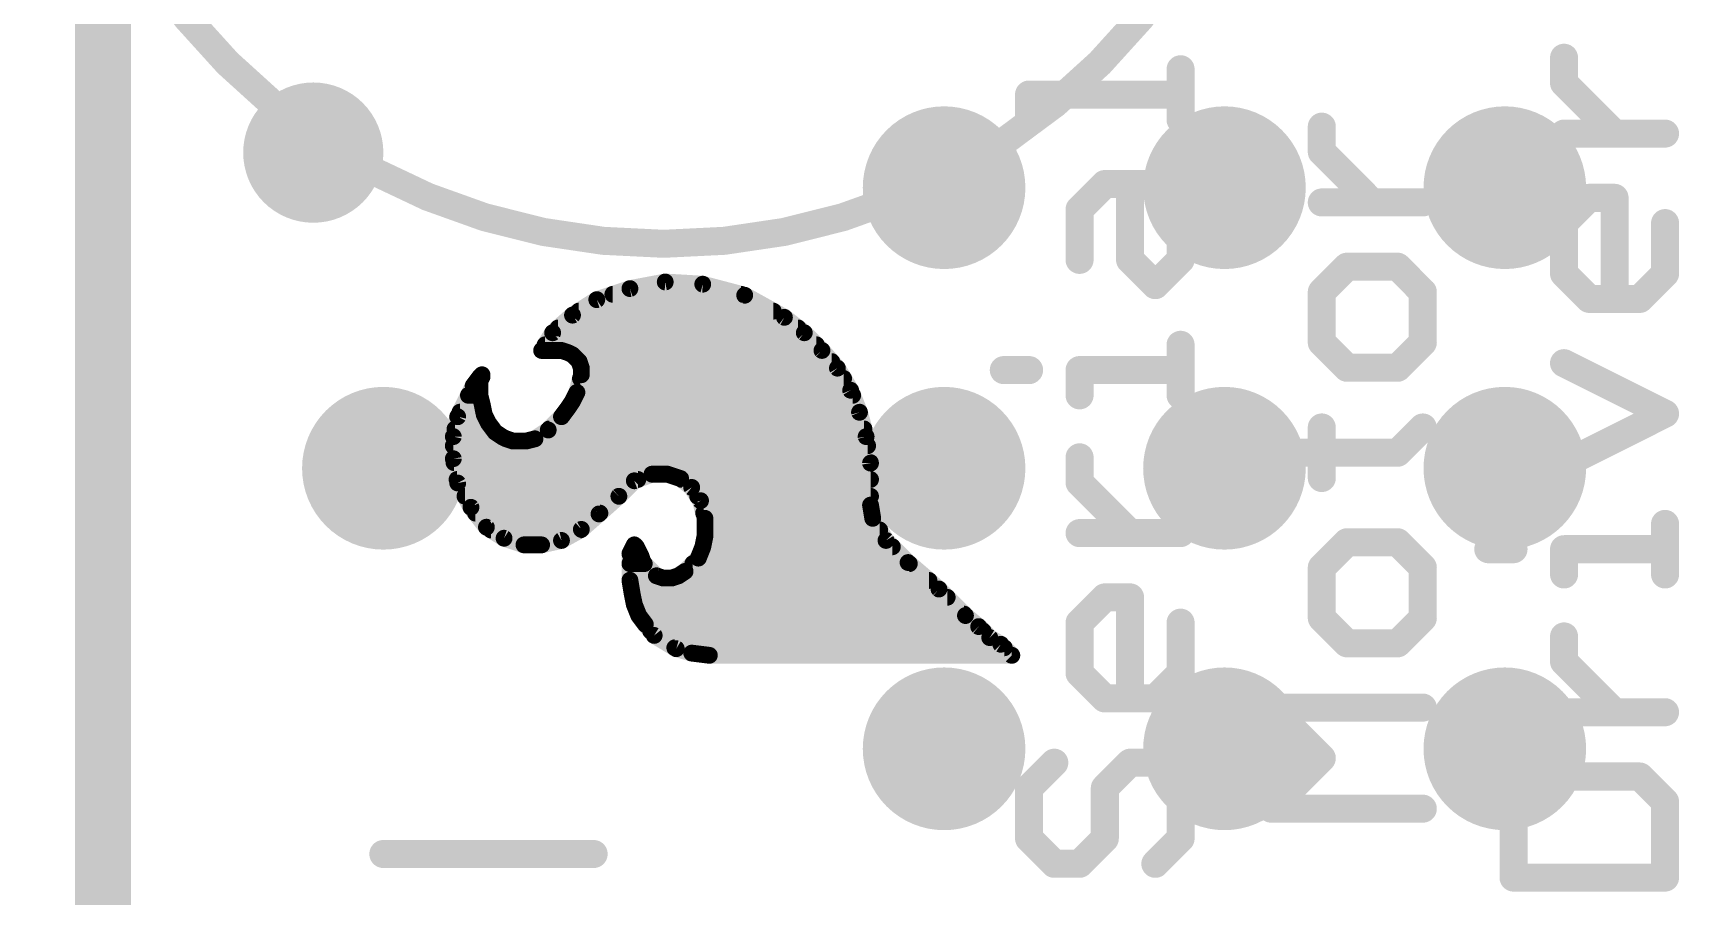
# Model space of a CAD drawing. Extents: x -0.3 to 20.6, y -0.3 to 38.4.
# Drawn here: x -0.32 to 7.14, y 29.81 to 33.72 of the extents above; entities that cross this region are included whole.
import ezdxf

# ---------------------------------------------------------------- set-up
doc = ezdxf.new("R2010")
doc.units = 0
for name, color, linetype in [('1', 12, 'CONTINUOUS'), ('16', 132, 'CONTINUOUS'), ('18', 110, 'CONTINUOUS'), ('20', 53, 'CONTINUOUS'), ('21', 41, 'CONTINUOUS'), ('39', 12, 'CONTINUOUS')]:
    doc.layers.add(name, color=color, linetype=linetype)

# ---------------------------------------------------------------- blocks, each defined once
blk = doc.blocks.new('PIE')
at = {"const_width": 0.5}
blk.add_lwpolyline([(0, -0.25, 1), (0, 0.25, 1), (0, -0.25)], format="xyb", dxfattribs=at)
blk = doc.blocks.new('ROUNDV')
at = {"const_width": 0.5}
blk.add_lwpolyline([(0, -0.25, 1), (0, 0.25, 1), (0, -0.25)], format="xyb", dxfattribs=at)

msp = doc.modelspace()

# ---------------------------------------------------------------- linework, layer by layer
at = {"layer": '1', "const_width": 0.254}
msp.add_lwpolyline([(0, 38.1), (0, 0)], dxfattribs=at)
at = {"layer": '16', "const_width": 0.254}
msp.add_lwpolyline([(0, 38.1), (0, 0)], dxfattribs=at)
at = {"layer": '20', "const_width": 0.2032}
msp.add_lwpolyline([(0, 38.1), (0, 0)], dxfattribs=at)
at = {"layer": '21'}
for points, const_width in [([(6.6182, 33.4938), (6.6182, 33.6082)], 0.127), ([(4.8812, 33.3273), (4.8812, 33.5561)], 0.127), ([(6.847, 33.265), (6.6182, 33.4938)], 0.127), ([(4.1949, 33.3273), (4.1949, 33.4417)], 0.127), ([(4.1949, 33.4417), (4.8812, 33.4417)], 0.127), ([(5.5209, 33.1819), (5.5209, 33.2963)], 0.127), ([(7.0758, 33.265), (6.6182, 33.265)], 0.127), ([(5.7497, 32.9531), (5.5209, 33.1819)], 0.127), ([(4.4237, 32.9221), (4.5381, 33.0365)], 0.127), ([(4.5381, 33.0365), (4.8812, 33.0365)], 0.127), ([(4.6525, 32.6933), (4.6525, 33.0365)], 0.127), ([(4.8812, 33.0365), (4.8812, 32.6933)], 0.127), ([(6.6182, 32.8597), (6.7326, 32.9741)], 0.127), ([(6.7326, 32.9741), (6.847, 32.9741)], 0.127), ([(6.847, 32.9741), (6.847, 32.5166)], 0.127), ([(4.4237, 32.6933), (4.4237, 32.9221)], 0.127), ([(5.9785, 32.9531), (5.5209, 32.9531)], 0.127), ([(6.6182, 32.6309), (6.6182, 32.8597)], 0.127), ([(7.0758, 32.8597), (7.0758, 32.6309)], 0.127), ([(4.7668, 32.5789), (4.6525, 32.6933)], 0.127), ([(4.8812, 32.6933), (4.7668, 32.5789)], 0.127), ([(5.6353, 32.6623), (5.5209, 32.5479)], 0.127), ([(5.8641, 32.6623), (5.6353, 32.6623)], 0.127), ([(5.9785, 32.5479), (5.8641, 32.6623)], 0.127), ([(6.7326, 32.5166), (6.6182, 32.6309)], 0.127), ([(7.0758, 32.6309), (6.9614, 32.5166)], 0.127), ([(2.3868, 32.5632), (2.2368, 32.5132)], 0.0762), ([(2.5468, 32.5932), (2.3868, 32.5632)], 0.0762), ([(2.7168, 32.5832), (2.5468, 32.5932)], 0.0762), ([(2.9068, 32.5332), (2.7168, 32.5832)], 0.0762), ([(5.5209, 32.5479), (5.5209, 32.3191)], 0.127), ([(5.9785, 32.3191), (5.9785, 32.5479)], 0.127), ([(2.2368, 32.5132), (2.1267, 32.4432)], 0.0762), ([(2.3094, 32.5374), (2.8907, 32.5374)], 0.0762), ([(3.0868, 32.4332), (2.9068, 32.5332)], 0.0762), ([(6.9614, 32.5166), (6.7326, 32.5166)], 0.127), ([(2.1267, 32.4432), (2.0368, 32.3632)], 0.0762), ([(2.1551, 32.4612), (3.0363, 32.4612)], 0.0762), ([(3.1768, 32.3632), (3.0868, 32.4332)], 0.0762), ([(2.0368, 32.3632), (1.9868, 32.2832)], 0.0762), ([(2.0613, 32.385), (3.1487, 32.385)], 0.0762), ([(3.2568, 32.2832), (3.1768, 32.3632)], 0.0762), ([(4.8812, 32.08), (4.8812, 32.3088)], 0.127), ([(5.5209, 32.3191), (5.6353, 32.2047)], 0.127), ([(5.8641, 32.2047), (5.9785, 32.3191)], 0.127), ([(1.9868, 32.2832), (2.0768, 32.2832)], 0.0762), ([(2.0028, 32.3088), (3.2311, 32.3088)], 0.0762), ([(2.0768, 32.2832), (2.1067, 32.2732)], 0.0762), ([(2.1067, 32.2732), (2.1267, 32.2632)], 0.0762), ([(2.1267, 32.2632), (2.1568, 32.2332)], 0.0762), ([(3.3268, 32.2032), (3.2568, 32.2832)], 0.0762), ([(7.0758, 31.9969), (6.6182, 32.2257)], 0.127), ([(2.1568, 32.2332), (2.1667, 32.2032)], 0.0762), ([(2.1569, 32.2326), (3.301, 32.2326)], 0.0762), ([(2.1667, 32.2032), (2.1667, 32.1732)], 0.0762), ([(3.3868, 32.1032), (3.3268, 32.2032)], 0.0762), ([(4.0805, 32.1944), (4.1949, 32.1944)], 0.127), ([(4.4237, 32.08), (4.4237, 32.1944)], 0.127), ([(4.4237, 32.1944), (4.8812, 32.1944)], 0.127), ([(5.6353, 32.2047), (5.8641, 32.2047)], 0.127), ([(1.6768, 32.1232), (1.6068, 31.9832)], 0.0762), ([(1.7067, 32.1632), (1.6768, 32.1232)], 0.0762), ([(1.7017, 32.1564), (1.7134, 32.1564)], 0.0762), ([(1.7167, 32.1732), (1.7067, 32.1632)], 0.0762), ([(1.7067, 32.1432), (1.7167, 32.1632)], 0.0762), ([(1.7067, 32.0832), (1.7067, 32.1432)], 0.0762), ([(1.7167, 32.1632), (1.7167, 32.1732)], 0.0762), ([(2.1667, 32.1732), (2.1467, 32.0932)], 0.0762), ([(2.1626, 32.1564), (3.3548, 32.1564)], 0.0762), ([(3.4268, 32.0032), (3.3868, 32.1032)], 0.0762), ([(1.6553, 32.0802), (1.7075, 32.0802)], 0.0762), ([(1.7167, 32.0432), (1.7067, 32.0832)], 0.0762), ([(1.7268, 31.9932), (1.7167, 32.0432)], 0.0762), ([(2.1267, 32.0532), (2.1067, 32.0232)], 0.0762), ([(2.1467, 32.0932), (2.1267, 32.0532)], 0.0762), ([(2.1403, 32.0802), (3.3959, 32.0802)], 0.0762), ([(1.6068, 31.9832), (1.5868, 31.8932)], 0.0762), ([(1.6172, 32.004), (1.7246, 32.004)], 0.0762), ([(1.7468, 31.9532), (1.7268, 31.9932)], 0.0762), ([(1.7768, 31.9132), (1.7468, 31.9532)], 0.0762), ([(2.0768, 31.9832), (2.0168, 31.9232)], 0.0762), ([(2.1067, 32.0232), (2.0768, 31.9832)], 0.0762), ([(2.0924, 32.004), (3.4264, 32.004)], 0.0762), ([(3.4567, 31.8932), (3.4268, 32.0032)], 0.0762), ([(5.5209, 31.7058), (5.5209, 31.9346)], 0.127), ([(5.8641, 31.8202), (5.9785, 31.9346)], 0.127), ([(6.6182, 31.7681), (7.0758, 31.9969)], 0.127), ([(1.5868, 31.8932), (1.5868, 31.7932)], 0.0762), ([(1.5944, 31.9278), (1.7658, 31.9278)], 0.0762), ([(1.8068, 31.8932), (1.7768, 31.9132)], 0.0762), ([(1.8268, 31.8832), (1.8068, 31.8932)], 0.0762), ([(1.8568, 31.8732), (1.8268, 31.8832)], 0.0762), ([(1.9567, 31.8832), (1.9168, 31.8732)], 0.0762), ([(2.0168, 31.9232), (1.9567, 31.8832)], 0.0762), ([(2.0214, 31.9278), (3.4473, 31.9278)], 0.0762), ([(3.4768, 31.7732), (3.4567, 31.8932)], 0.0762), ([(1.5868, 31.8516), (3.4637, 31.8516)], 0.0762), ([(1.9168, 31.8732), (1.8568, 31.8732)], 0.0762), ([(4.4237, 31.6851), (4.4237, 31.7995)], 0.127), ([(5.4065, 31.8202), (5.8641, 31.8202)], 0.127), ([(1.5868, 31.7932), (1.6068, 31.6832)], 0.0762), ([(1.59, 31.7754), (3.4764, 31.7754)], 0.0762), ([(3.4768, 31.5832), (3.4768, 31.7732)], 0.0762), ([(1.6038, 31.6992), (2.4228, 31.6992)], 0.0762), ([(1.6068, 31.6832), (1.6668, 31.5732)], 0.0762), ([(2.3368, 31.6232), (2.4068, 31.6932)], 0.0762), ([(2.4068, 31.6932), (2.4868, 31.7232)], 0.0762), ([(2.4868, 31.7232), (2.5568, 31.7232)], 0.0762), ([(2.5568, 31.7232), (2.6168, 31.7032)], 0.0762), ([(2.6168, 31.7032), (2.6667, 31.6632)], 0.0762), ([(2.6217, 31.6992), (3.4768, 31.6992)], 0.0762), ([(2.6667, 31.6632), (2.7067, 31.6032)], 0.0762), ([(4.6525, 31.4563), (4.4237, 31.6851)], 0.127), ([(1.6396, 31.623), (2.3365, 31.623)], 0.0762), ([(2.2468, 31.5432), (2.3368, 31.6232)], 0.0762), ([(2.6935, 31.623), (3.4768, 31.623)], 0.0762), ([(2.7067, 31.6032), (2.7268, 31.5232)], 0.0762), ([(3.4868, 31.5232), (3.4768, 31.5832)], 0.0762), ([(1.6668, 31.5732), (1.7368, 31.4832)], 0.0762), ([(1.6873, 31.5468), (2.2508, 31.5468)], 0.0762), ([(2.1667, 31.4732), (2.2468, 31.5432)], 0.0762), ([(2.7208, 31.5468), (3.4828, 31.5468)], 0.0762), ([(2.7268, 31.5232), (2.7268, 31.4432)], 0.0762), ([(3.5468, 31.4232), (3.4868, 31.5232)], 0.0762), ([(7.0758, 31.2692), (7.0758, 31.498)], 0.127), ([(1.7368, 31.4832), (1.8168, 31.4332)], 0.0762), ([(1.7569, 31.4706), (2.1621, 31.4706)], 0.0762), ([(1.8168, 31.4332), (1.9068, 31.4032)], 0.0762), ([(2.0768, 31.4232), (2.1667, 31.4732)], 0.0762), ([(2.7268, 31.4432), (2.7168, 31.3932)], 0.0762), ([(2.7268, 31.4706), (3.5183, 31.4706)], 0.0762), ([(4.8812, 31.4563), (4.4237, 31.4563)], 0.127), ([(5.6353, 31.4149), (5.5209, 31.3005)], 0.127), ([(5.8641, 31.4149), (5.6353, 31.4149)], 0.127), ([(5.9785, 31.3005), (5.8641, 31.4149)], 0.127), ([(1.9068, 31.4032), (1.9868, 31.4032)], 0.0762), ([(1.9868, 31.4032), (2.0768, 31.4232)], 0.0762), ([(2.4068, 31.4032), (2.3868, 31.3632)], 0.0762), ([(2.3868, 31.3632), (2.3868, 31.2432)], 0.0762), ([(2.4024, 31.3944), (2.4155, 31.3944)], 0.0762), ([(2.4167, 31.3932), (2.4068, 31.4032)], 0.0762), ([(2.4367, 31.3532), (2.4167, 31.3932)], 0.0762), ([(2.7168, 31.3932), (2.6968, 31.3432)], 0.0762), ([(2.717, 31.3944), (3.5755, 31.3944)], 0.0762), ([(3.6468, 31.3232), (3.5468, 31.4232)], 0.0762), ([(6.275, 31.3836), (6.3894, 31.3836)], 0.127), ([(6.6182, 31.2692), (6.6182, 31.3836)], 0.127), ([(6.6182, 31.3836), (7.0758, 31.3836)], 0.127), ([(2.3868, 31.3182), (2.4517, 31.3182)], 0.0762), ([(2.4468, 31.3232), (2.4367, 31.3532)], 0.0762), ([(2.5068, 31.2632), (2.4468, 31.3232)], 0.0762), ([(2.6368, 31.2832), (2.6068, 31.2632)], 0.0762), ([(2.6968, 31.3432), (2.6368, 31.2832)], 0.0762), ([(2.6718, 31.3182), (3.6526, 31.3182)], 0.0762), ([(3.7868, 31.2032), (3.6468, 31.3232)], 0.0762), ([(5.5209, 31.3005), (5.5209, 31.0718)], 0.127), ([(5.9785, 31.0718), (5.9785, 31.3005)], 0.127), ([(2.3868, 31.2432), (2.3967, 31.1832)], 0.0762), ([(2.3869, 31.242), (3.7415, 31.242)], 0.0762), ([(2.5368, 31.2532), (2.5068, 31.2632)], 0.0762), ([(2.5768, 31.2532), (2.5368, 31.2532)], 0.0762), ([(2.6068, 31.2632), (2.5768, 31.2532)], 0.0762), ([(2.3967, 31.1832), (2.4068, 31.1332)], 0.0762), ([(2.4002, 31.1658), (3.8241, 31.1658)], 0.0762), ([(2.4068, 31.1332), (2.4268, 31.0832)], 0.0762), ([(3.9068, 31.0832), (3.7868, 31.2032)], 0.0762), ([(4.4237, 31.0511), (4.5381, 31.1655)], 0.127), ([(4.5381, 31.1655), (4.6525, 31.1655)], 0.127), ([(4.6525, 31.1655), (4.6525, 30.7079)], 0.127), ([(2.4242, 31.0896), (3.9003, 31.0896)], 0.0762), ([(2.4268, 31.0832), (2.4567, 31.0432)], 0.0762), ([(3.9668, 31.0332), (3.9068, 31.0832)], 0.0762), ([(4.4237, 30.8223), (4.4237, 31.0511)], 0.127), ([(4.8812, 31.0511), (4.8812, 30.8223)], 0.127), ([(5.5209, 31.0718), (5.6353, 30.9574)], 0.127), ([(5.8641, 30.9574), (5.9785, 31.0718)], 0.127), ([(2.4567, 31.0432), (2.4968, 30.9932)], 0.0762), ([(2.4806, 31.0134), (3.9865, 31.0134)], 0.0762), ([(2.4968, 30.9932), (2.5968, 30.9332)], 0.0762), ([(4.0168, 30.9832), (3.9668, 31.0332)], 0.0762), ([(4.0667, 30.9532), (4.0168, 30.9832)], 0.0762), ([(5.6353, 30.9574), (5.8641, 30.9574)], 0.127), ([(6.6182, 30.8743), (6.6182, 30.9887)], 0.127), ([(2.5901, 30.9372), (4.0827, 30.9372)], 0.0762), ([(2.5968, 30.9332), (2.6667, 30.9132)], 0.0762), ([(2.6667, 30.9132), (2.7468, 30.9032)], 0.0762), ([(4.1168, 30.9032), (4.0667, 30.9532)], 0.0762), ([(2.7468, 30.9032), (4.1168, 30.9032)], 0.0762), ([(4.5381, 30.7079), (4.4237, 30.8223)], 0.127), ([(4.8812, 30.8223), (4.7668, 30.7079)], 0.127), ([(6.847, 30.6455), (6.6182, 30.8743)], 0.127), ([(4.7668, 30.7079), (4.5381, 30.7079)], 0.127), ([(5.5209, 30.4377), (5.2921, 30.6665)], 0.127), ([(5.2921, 30.6665), (5.9785, 30.6665)], 0.127), ([(7.0758, 30.6455), (6.6182, 30.6455)], 0.127), ([(5.2921, 30.2089), (5.5209, 30.4377)], 0.127), ([(4.3093, 30.4171), (4.1949, 30.3027)], 0.127), ([(4.5381, 30.3027), (4.6525, 30.4171)], 0.127), ([(4.6525, 30.4171), (4.7668, 30.4171)], 0.127), ([(4.7668, 30.4171), (4.8812, 30.3027)], 0.127), ([(4.1949, 30.3027), (4.1949, 30.0739)], 0.127), ([(4.5381, 30.0739), (4.5381, 30.3027)], 0.127), ([(4.8812, 30.3027), (4.8812, 30.0739)], 0.127), ([(6.5038, 30.3547), (6.3894, 30.2403)], 0.127), ([(6.9614, 30.3547), (6.5038, 30.3547)], 0.127), ([(7.0758, 30.2403), (6.9614, 30.3547)], 0.127), ([(6.3894, 30.2403), (6.3894, 29.8971)], 0.127), ([(7.0758, 29.8971), (7.0758, 30.2403)], 0.127), ([(5.9785, 30.2089), (5.2921, 30.2089)], 0.127), ([(4.1949, 30.0739), (4.3093, 29.9595)], 0.127), ([(4.4237, 29.9595), (4.5381, 30.0739)], 0.127), ([(4.8812, 30.0739), (4.7668, 29.9595)], 0.127), ([(1.27, 30.0038), (2.2225, 30.0038)], 0.127), ([(4.3093, 29.9595), (4.4237, 29.9595)], 0.127), ([(6.3894, 29.8971), (7.0758, 29.8971)], 0.127)]:
    msp.add_lwpolyline(points, dxfattribs=dict(at, const_width=const_width))
for points, const_width in [([(6.65, 33.6082, 1), (6.5865, 33.6082)], 0.0635), ([(4.913, 33.5561, 1), (4.8495, 33.5561)], 0.0635), ([(6.6407, 33.5162, 1), (6.5958, 33.4713)], 0.0635), ([(4.1949, 33.4735, 1), (4.1949, 33.41)], 0.0635), ([(4.2266, 33.4417, 1), (4.1631, 33.4417)], 0.0635), ([(4.8812, 33.41, 1), (4.8812, 33.4735)], 0.0635), ([(6.5865, 33.4938, 1), (6.65, 33.4938)], 0.0635), ([(4.1631, 33.3273, 1), (4.2266, 33.3273)], 0.0635), ([(4.8495, 33.3273, 1), (4.913, 33.3273)], 0.0635), ([(5.5527, 33.2963, 1), (5.4892, 33.2963)], 0.0635), ([(6.6182, 33.2967, 1), (6.6182, 33.2332)], 0.0635), ([(6.8246, 33.2425, 1), (6.8695, 33.2874)], 0.0635), ([(7.0758, 33.2332, 1), (7.0758, 33.2967)], 0.0635), ([(5.5434, 33.2044, 1), (5.4985, 33.1595)], 0.0635), ([(5.4892, 33.1819, 1), (5.5527, 33.1819)], 0.0635), ([(4.5381, 33.0683, 1), (4.5381, 33.0048)], 0.0635), ([(4.5605, 33.0141, 1), (4.5156, 33.059)], 0.0635), ([(4.6842, 33.0365, 1), (4.6207, 33.0365)], 0.0635), ([(4.913, 33.0365, 1), (4.8495, 33.0365)], 0.0635), ([(4.8812, 33.0048, 1), (4.8812, 33.0683)], 0.0635), ([(6.7326, 33.0059, 1), (6.7326, 32.9424)], 0.0635), ([(6.7551, 32.9517, 1), (6.7102, 32.9966)], 0.0635), ([(6.8788, 32.9741, 1), (6.8153, 32.9741)], 0.0635), ([(6.847, 32.9424, 1), (6.847, 33.0059)], 0.0635), ([(4.4554, 32.9221, 1), (4.3919, 32.9221)], 0.0635), ([(4.4012, 32.9446, 1), (4.4461, 32.8997)], 0.0635), ([(5.5209, 32.9849, 1), (5.5209, 32.9214)], 0.0635), ([(5.7273, 32.9307, 1), (5.7722, 32.9756)], 0.0635), ([(5.9785, 32.9214, 1), (5.9785, 32.9849)], 0.0635), ([(6.65, 32.8597, 1), (6.5865, 32.8597)], 0.0635), ([(6.5958, 32.8822, 1), (6.6407, 32.8373)], 0.0635), ([(7.1076, 32.8597, 1), (7.0441, 32.8597)], 0.0635), ([(4.6749, 32.7158, 1), (4.63, 32.6709)], 0.0635), ([(4.9037, 32.6709, 1), (4.8588, 32.7158)], 0.0635), ([(4.3919, 32.6933, 1), (4.4554, 32.6933)], 0.0635), ([(4.6207, 32.6933, 1), (4.6842, 32.6933)], 0.0635), ([(4.8495, 32.6933, 1), (4.913, 32.6933)], 0.0635), ([(5.6353, 32.6941, 1), (5.6353, 32.6306)], 0.0635), ([(5.6578, 32.6399, 1), (5.6129, 32.6848)], 0.0635), ([(5.8866, 32.6848, 1), (5.8417, 32.6399)], 0.0635), ([(5.8641, 32.6306, 1), (5.8641, 32.6941)], 0.0635), ([(6.5865, 32.6309, 1), (6.65, 32.6309)], 0.0635), ([(6.6407, 32.6534, 1), (6.5958, 32.6085)], 0.0635), ([(7.0441, 32.6309, 1), (7.1076, 32.6309)], 0.0635), ([(7.0983, 32.6085, 1), (7.0534, 32.6534)], 0.0635), ([(2.3832, 32.5819, 1), (2.3903, 32.5445)], 0.0381), ([(2.3928, 32.5451, 1), (2.3807, 32.5813)], 0.0381), ([(2.5479, 32.6122, 1), (2.5456, 32.5742)], 0.0381), ([(2.5503, 32.5745, 1), (2.5432, 32.6119)], 0.0381), ([(2.7216, 32.6016, 1), (2.7119, 32.5648)], 0.0381), ([(2.7156, 32.5642, 1), (2.7179, 32.6022)], 0.0381), ([(4.7444, 32.6014, 1), (4.7893, 32.5565)], 0.0635), ([(4.7444, 32.5565, 1), (4.7893, 32.6014)], 0.0635), ([(5.5527, 32.5479, 1), (5.4892, 32.5479)], 0.0635), ([(5.4985, 32.5704, 1), (5.5434, 32.5255)], 0.0635), ([(6.0103, 32.5479, 1), (5.9468, 32.5479)], 0.0635), ([(5.9561, 32.5255, 1), (6.001, 32.5704)], 0.0635), ([(2.2307, 32.5313, 1), (2.2428, 32.4951)], 0.0381), ([(2.247, 32.4971, 1), (2.2265, 32.5293)], 0.0381), ([(2.3094, 32.5564, 1), (2.3094, 32.5183)], 0.0381), ([(2.916, 32.5498, 1), (2.8975, 32.5165)], 0.0381), ([(2.8907, 32.5183, 1), (2.8907, 32.5564)], 0.0381), ([(2.9019, 32.5148, 1), (2.9116, 32.5516)], 0.0381), ([(6.7326, 32.5483, 1), (6.7326, 32.4848)], 0.0635), ([(6.7102, 32.4941, 1), (6.7551, 32.539)], 0.0635), ([(6.8153, 32.5166, 1), (6.8788, 32.5166)], 0.0635), ([(6.939, 32.539, 1), (6.9839, 32.4941)], 0.0635), ([(6.9614, 32.4848, 1), (6.9614, 32.5483)], 0.0635), ([(2.1165, 32.4593, 1), (2.137, 32.4271)], 0.0381), ([(2.1394, 32.4289, 1), (2.1141, 32.4574)], 0.0381), ([(2.1551, 32.4802, 1), (2.1551, 32.4421)], 0.0381), ([(3.0363, 32.4421, 1), (3.0363, 32.4802)], 0.0381), ([(3.0984, 32.4482, 1), (3.0751, 32.4182)], 0.0381), ([(3.0775, 32.4165, 1), (3.096, 32.4498)], 0.0381), ([(2.0241, 32.3774, 1), (2.0494, 32.3489)], 0.0381), ([(2.0529, 32.3531, 1), (2.0206, 32.3733)], 0.0381), ([(2.0613, 32.404, 1), (2.0613, 32.3659)], 0.0381), ([(3.1487, 32.3659, 1), (3.1487, 32.404)], 0.0381), ([(3.1902, 32.3767, 1), (3.1633, 32.3497)], 0.0381), ([(3.1651, 32.3482, 1), (3.1884, 32.3782)], 0.0381), ([(4.913, 32.3088, 1), (4.8495, 32.3088)], 0.0635), ([(5.5434, 32.3416, 1), (5.4985, 32.2967)], 0.0635), ([(6.001, 32.2967, 1), (5.9561, 32.3416)], 0.0635), ([(1.9868, 32.3022, 1), (1.9868, 32.2641)], 0.0381), ([(1.9706, 32.2933, 1), (2.0029, 32.2731)], 0.0381), ([(2.0028, 32.3279, 1), (2.0028, 32.2898)], 0.0381), ([(2.0828, 32.3013, 1), (2.0707, 32.2651)], 0.0381), ([(2.0768, 32.2641, 1), (2.0768, 32.3022)], 0.0381), ([(2.1153, 32.2902, 1), (2.0982, 32.2561)], 0.0381), ([(2.1007, 32.2551, 1), (2.1128, 32.2913)], 0.0381), ([(2.1402, 32.2767, 1), (2.1133, 32.2497)], 0.0381), ([(2.1182, 32.2461, 1), (2.1353, 32.2802)], 0.0381), ([(3.2311, 32.2898, 1), (3.2311, 32.3279)], 0.0381), ([(3.2711, 32.2957, 1), (3.2424, 32.2706)], 0.0381), ([(3.2433, 32.2697, 1), (3.2702, 32.2967)], 0.0381), ([(5.4892, 32.3191, 1), (5.5527, 32.3191)], 0.0635), ([(5.9468, 32.3191, 1), (6.0103, 32.3191)], 0.0635), ([(6.6324, 32.2541, 1), (6.604, 32.1973)], 0.0635), ([(2.1748, 32.2392, 1), (2.1387, 32.2272)], 0.0381), ([(2.1569, 32.2517, 1), (2.1569, 32.2136)], 0.0381), ([(2.1433, 32.2197, 1), (2.1702, 32.2467)], 0.0381), ([(2.1858, 32.2032, 1), (2.1477, 32.2032)], 0.0381), ([(2.1487, 32.1972, 1), (2.1848, 32.2092)], 0.0381), ([(3.301, 32.2136, 1), (3.301, 32.2517)], 0.0381), ([(3.3431, 32.213, 1), (3.3104, 32.1934)], 0.0381), ([(3.3124, 32.1906, 1), (3.3411, 32.2157)], 0.0381), ([(4.0805, 32.2261, 1), (4.0805, 32.1626)], 0.0635), ([(4.1949, 32.1626, 1), (4.1949, 32.2261)], 0.0635), ([(4.4554, 32.1944, 1), (4.3919, 32.1944)], 0.0635), ([(4.4237, 32.2261, 1), (4.4237, 32.1626)], 0.0635), ([(4.8812, 32.1626, 1), (4.8812, 32.2261)], 0.0635), ([(5.6353, 32.2365, 1), (5.6353, 32.173)], 0.0635), ([(5.6129, 32.1823, 1), (5.6578, 32.2272)], 0.0635), ([(5.8417, 32.2272, 1), (5.8866, 32.1823)], 0.0635), ([(5.8641, 32.173, 1), (5.8641, 32.2365)], 0.0635), ([(1.6615, 32.1346, 1), (1.692, 32.1118)], 0.0381), ([(1.6938, 32.1147, 1), (1.6597, 32.1317)], 0.0381), ([(1.7017, 32.1755, 1), (1.7017, 32.1374)], 0.0381), ([(1.6933, 32.1767, 1), (1.7202, 32.1497)], 0.0381), ([(1.7258, 32.1432, 1), (1.6877, 32.1432)], 0.0381), ([(1.6897, 32.1517, 1), (1.7238, 32.1347)], 0.0381), ([(1.722, 32.1518, 1), (1.6915, 32.1746)], 0.0381), ([(1.7358, 32.1732, 1), (1.6977, 32.1732)], 0.0381), ([(1.6977, 32.1632, 1), (1.7358, 32.1632)], 0.0381), ([(1.7338, 32.1547, 1), (1.6997, 32.1717)], 0.0381), ([(1.7302, 32.1597, 1), (1.7033, 32.1867)], 0.0381), ([(1.7134, 32.1374, 1), (1.7134, 32.1755)], 0.0381), ([(2.1626, 32.1755, 1), (2.1626, 32.1374)], 0.0381), ([(2.1477, 32.1732, 1), (2.1858, 32.1732)], 0.0381), ([(2.1852, 32.1686, 1), (2.1483, 32.1778)], 0.0381), ([(3.3548, 32.1374, 1), (3.3548, 32.1755)], 0.0381), ([(3.4044, 32.1103, 1), (3.3691, 32.0961)], 0.0381), ([(1.6553, 32.0993, 1), (1.6553, 32.0612)], 0.0381), ([(1.6877, 32.0832, 1), (1.7258, 32.0832)], 0.0381), ([(1.7252, 32.0878, 1), (1.6883, 32.0786)], 0.0381), ([(1.7354, 32.0469, 1), (1.6981, 32.0395)], 0.0381), ([(1.6983, 32.0386, 1), (1.7352, 32.0478)], 0.0381), ([(1.7075, 32.0612, 1), (1.7075, 32.0993)], 0.0381), ([(2.1097, 32.0617, 1), (2.1438, 32.0447)], 0.0381), ([(2.1426, 32.0426, 1), (2.1109, 32.0638)], 0.0381), ([(2.1403, 32.0993, 1), (2.1403, 32.0612)], 0.0381), ([(2.1283, 32.0978, 1), (2.1652, 32.0886)], 0.0381), ([(2.1638, 32.0847, 1), (2.1297, 32.1017)], 0.0381), ([(3.3704, 32.0934, 1), (3.4031, 32.113)], 0.0381), ([(3.3959, 32.0612, 1), (3.3959, 32.0993)], 0.0381), ([(4.3919, 32.08, 1), (4.4554, 32.08)], 0.0635), ([(4.8495, 32.08, 1), (4.913, 32.08)], 0.0635), ([(1.5897, 31.9917, 1), (1.6238, 31.9747)], 0.0381), ([(1.6253, 31.9791, 1), (1.5882, 31.9873)], 0.0381), ([(1.6172, 32.0231, 1), (1.6172, 31.985)], 0.0381), ([(1.7438, 32.0017, 1), (1.7097, 31.9847)], 0.0381), ([(1.7081, 31.9895, 1), (1.7454, 31.9969)], 0.0381), ([(1.7246, 31.985, 1), (1.7246, 32.0231)], 0.0381), ([(1.762, 31.9646, 1), (1.7315, 31.9418)], 0.0381), ([(2.0615, 31.9946, 1), (2.092, 31.9718)], 0.0381), ([(2.0902, 31.9697, 1), (2.0633, 31.9967)], 0.0381), ([(2.0924, 32.0231, 1), (2.0924, 31.985)], 0.0381), ([(2.0909, 32.0338, 1), (2.1226, 32.0126)], 0.0381), ([(2.122, 32.0118, 1), (2.0915, 32.0346)], 0.0381), ([(3.4451, 32.0082, 1), (3.4084, 31.9982)], 0.0381), ([(3.4091, 31.9961, 1), (3.4444, 32.0103)], 0.0381), ([(3.4264, 31.985, 1), (3.4264, 32.0231)], 0.0381), ([(5.5527, 31.9346, 1), (5.4892, 31.9346)], 0.0635), ([(6.001, 31.9121, 1), (5.9561, 31.957)], 0.0635), ([(7.09, 31.9685, 1), (7.0616, 32.0253)], 0.0635), ([(7.0616, 31.9685, 1), (7.09, 32.0253)], 0.0635), ([(1.6058, 31.8932, 1), (1.5677, 31.8932)], 0.0381), ([(1.5682, 31.8973, 1), (1.6053, 31.8891)], 0.0381), ([(1.5944, 31.9469, 1), (1.5944, 31.9088)], 0.0381), ([(1.7297, 31.9447, 1), (1.7638, 31.9617)], 0.0381), ([(1.7873, 31.929, 1), (1.7662, 31.8973)], 0.0381), ([(1.7615, 31.9018, 1), (1.792, 31.9246)], 0.0381), ([(1.7658, 31.9088, 1), (1.7658, 31.9469)], 0.0381), ([(1.8153, 31.9102, 1), (1.7982, 31.8761)], 0.0381), ([(1.7962, 31.8773, 1), (1.8173, 31.909)], 0.0381), ([(1.8328, 31.9013, 1), (1.8207, 31.8651)], 0.0381), ([(1.8182, 31.8661, 1), (1.8353, 31.9002)], 0.0381), ([(1.9462, 31.899, 1), (1.9673, 31.8673)], 0.0381), ([(1.9614, 31.8647, 1), (1.9521, 31.9017)], 0.0381), ([(2.0033, 31.9367, 1), (2.0302, 31.9097)], 0.0381), ([(2.0214, 31.9469, 1), (2.0214, 31.9088)], 0.0381), ([(2.0273, 31.9073, 1), (2.0062, 31.939)], 0.0381), ([(3.4755, 31.8963, 1), (3.438, 31.8901)], 0.0381), ([(3.4384, 31.8882, 1), (3.4751, 31.8982)], 0.0381), ([(3.4473, 31.9088, 1), (3.4473, 31.9469)], 0.0381), ([(1.5868, 31.8707, 1), (1.5868, 31.8326)], 0.0381), ([(1.8568, 31.8922, 1), (1.8568, 31.8541)], 0.0381), ([(1.8507, 31.8551, 1), (1.8628, 31.8913)], 0.0381), ([(1.9121, 31.8917, 1), (1.9214, 31.8547)], 0.0381), ([(1.9168, 31.8541, 1), (1.9168, 31.8922)], 0.0381), ([(3.4637, 31.8326, 1), (3.4637, 31.8707)], 0.0381), ([(4.4554, 31.7995, 1), (4.3919, 31.7995)], 0.0635), ([(5.4065, 31.8519, 1), (5.4065, 31.7884)], 0.0635), ([(5.8417, 31.8426, 1), (5.8866, 31.7977)], 0.0635), ([(5.8641, 31.7884, 1), (5.8641, 31.8519)], 0.0635), ([(1.6055, 31.7966, 1), (1.568, 31.7898)], 0.0381), ([(1.5677, 31.7932, 1), (1.6058, 31.7932)], 0.0381), ([(1.59, 31.7945, 1), (1.59, 31.7564)], 0.0381), ([(3.4958, 31.7732, 1), (3.4577, 31.7732)], 0.0381), ([(3.458, 31.7701, 1), (3.4955, 31.7763)], 0.0381), ([(3.4764, 31.7564, 1), (3.4764, 31.7945)], 0.0381), ([(6.604, 31.7965, 1), (6.6324, 31.7397)], 0.0635), ([(1.6038, 31.7183, 1), (1.6038, 31.6802)], 0.0381), ([(1.6235, 31.6923, 1), (1.59, 31.6741)], 0.0381), ([(1.588, 31.6798, 1), (1.6255, 31.6866)], 0.0381), ([(2.4001, 31.711, 1), (2.4134, 31.6754)], 0.0381), ([(2.4202, 31.6797, 1), (2.3933, 31.7067)], 0.0381), ([(2.4228, 31.6802, 1), (2.4228, 31.7183)], 0.0381), ([(2.4868, 31.7422, 1), (2.4868, 31.7041)], 0.0381), ([(2.4934, 31.7054, 1), (2.4801, 31.741)], 0.0381), ([(2.5628, 31.7413, 1), (2.5507, 31.7051)], 0.0381), ([(2.5568, 31.7041, 1), (2.5568, 31.7422)], 0.0381), ([(2.6287, 31.7181, 1), (2.6048, 31.6883)], 0.0381), ([(2.6217, 31.7183, 1), (2.6217, 31.6802)], 0.0381), ([(2.6107, 31.6851, 1), (2.6228, 31.7213)], 0.0381), ([(2.6826, 31.6738, 1), (2.6509, 31.6526)], 0.0381), ([(2.6548, 31.6483, 1), (2.6787, 31.6781)], 0.0381), ([(3.4768, 31.6802, 1), (3.4768, 31.7183)], 0.0381), ([(4.3919, 31.6851, 1), (4.4554, 31.6851)], 0.0635), ([(4.4461, 31.7075, 1), (4.4012, 31.6626)], 0.0635), ([(5.4892, 31.7058, 1), (5.5527, 31.7058)], 0.0635), ([(1.6396, 31.6421, 1), (1.6396, 31.604)], 0.0381), ([(2.3233, 31.6367, 1), (2.3502, 31.6097)], 0.0381), ([(2.3494, 31.6089, 1), (2.3241, 31.6374)], 0.0381), ([(2.3365, 31.604, 1), (2.3365, 31.6421)], 0.0381), ([(2.6935, 31.6421, 1), (2.6935, 31.604)], 0.0381), ([(2.7252, 31.6078, 1), (2.6883, 31.5986)], 0.0381), ([(2.6909, 31.5926, 1), (2.7226, 31.6138)], 0.0381), ([(3.4955, 31.5863, 1), (3.458, 31.5801)], 0.0381), ([(3.4768, 31.604, 1), (3.4768, 31.6421)], 0.0381), ([(1.6818, 31.5849, 1), (1.6517, 31.5615)], 0.0381), ([(1.65, 31.5641, 1), (1.6835, 31.5823)], 0.0381), ([(1.6873, 31.5659, 1), (1.6873, 31.5278)], 0.0381), ([(2.2341, 31.5574, 1), (2.2594, 31.5289)], 0.0381), ([(2.2593, 31.5289, 1), (2.2342, 31.5575)], 0.0381), ([(2.2508, 31.5278, 1), (2.2508, 31.5659)], 0.0381), ([(2.7208, 31.5659, 1), (2.7208, 31.5278)], 0.0381), ([(2.7458, 31.5232, 1), (2.7077, 31.5232)], 0.0381), ([(2.7083, 31.5186, 1), (2.7452, 31.5278)], 0.0381), ([(3.4577, 31.5832, 1), (3.4958, 31.5832)], 0.0381), ([(3.5031, 31.533, 1), (3.4704, 31.5134)], 0.0381), ([(3.468, 31.5201, 1), (3.5055, 31.5263)], 0.0381), ([(3.4828, 31.5278, 1), (3.4828, 31.5659)], 0.0381), ([(7.1076, 31.498, 1), (7.0441, 31.498)], 0.0635), ([(1.7468, 31.4993, 1), (1.7267, 31.467)], 0.0381), ([(1.7217, 31.4715, 1), (1.7518, 31.4949)], 0.0381), ([(1.7569, 31.4897, 1), (1.7569, 31.4516)], 0.0381), ([(1.8228, 31.4513, 1), (1.8107, 31.4151)], 0.0381), ([(1.8067, 31.417, 1), (1.8268, 31.4493)], 0.0381), ([(2.1542, 31.4875, 1), (2.1793, 31.4589)], 0.0381), ([(2.176, 31.4565, 1), (2.1575, 31.4898)], 0.0381), ([(2.1621, 31.4516, 1), (2.1621, 31.4897)], 0.0381), ([(2.7268, 31.4897, 1), (2.7268, 31.4516)], 0.0381), ([(2.7454, 31.4395, 1), (2.7081, 31.4469)], 0.0381), ([(3.5183, 31.4516, 1), (3.5183, 31.4897)], 0.0381), ([(4.4237, 31.4881, 1), (4.4237, 31.4246)], 0.0635), ([(4.63, 31.4338, 1), (4.6749, 31.4788)], 0.0635), ([(4.8812, 31.4246, 1), (4.8812, 31.4881)], 0.0635), ([(5.6353, 31.4467, 1), (5.6353, 31.3832)], 0.0635), ([(5.6578, 31.3925, 1), (5.6129, 31.4374)], 0.0635), ([(5.8866, 31.4374, 1), (5.8417, 31.3925)], 0.0635), ([(5.8641, 31.3832, 1), (5.8641, 31.4467)], 0.0635), ([(1.9068, 31.4222, 1), (1.9068, 31.3841)], 0.0381), ([(1.9007, 31.3851, 1), (1.9128, 31.4213)], 0.0381), ([(1.9826, 31.4218, 1), (1.9909, 31.3846)], 0.0381), ([(1.9868, 31.3841, 1), (1.9868, 31.4222)], 0.0381), ([(2.0675, 31.4398, 1), (2.086, 31.4065)], 0.0381), ([(2.0809, 31.4046, 1), (2.0726, 31.4418)], 0.0381), ([(2.4058, 31.3632, 1), (2.3677, 31.3632)], 0.0381), ([(2.4024, 31.4135, 1), (2.4024, 31.3754)], 0.0381), ([(2.4202, 31.4167, 1), (2.3933, 31.3897)], 0.0381), ([(2.4238, 31.3947, 1), (2.3897, 31.4117)], 0.0381), ([(2.4338, 31.4017, 1), (2.3997, 31.3847)], 0.0381), ([(2.4033, 31.3797, 1), (2.4302, 31.4067)], 0.0381), ([(2.4155, 31.3754, 1), (2.4155, 31.4135)], 0.0381), ([(2.6981, 31.3969, 1), (2.7354, 31.3895)], 0.0381), ([(2.717, 31.4135, 1), (2.717, 31.3754)], 0.0381), ([(2.7344, 31.3861, 1), (2.6991, 31.4003)], 0.0381), ([(2.7077, 31.4432, 1), (2.7458, 31.4432)], 0.0381), ([(3.5602, 31.4367, 1), (3.5333, 31.4097)], 0.0381), ([(3.5304, 31.4134, 1), (3.5631, 31.433)], 0.0381), ([(3.5755, 31.3754, 1), (3.5755, 31.4135)], 0.0381), ([(6.275, 31.4153, 1), (6.275, 31.3518)], 0.0635), ([(6.3894, 31.3518, 1), (6.3894, 31.4153)], 0.0635), ([(6.65, 31.3836, 1), (6.5865, 31.3836)], 0.0635), ([(6.6182, 31.4153, 1), (6.6182, 31.3518)], 0.0635), ([(7.0758, 31.3518, 1), (7.0758, 31.4153)], 0.0635), ([(2.3697, 31.3717, 1), (2.4038, 31.3547)], 0.0381), ([(2.3868, 31.3373, 1), (2.3868, 31.2992)], 0.0381), ([(2.4548, 31.3592, 1), (2.4187, 31.3472)], 0.0381), ([(2.4197, 31.3447, 1), (2.4538, 31.3617)], 0.0381), ([(2.4602, 31.3367, 1), (2.4333, 31.3097)], 0.0381), ([(2.4287, 31.3172, 1), (2.4648, 31.3292)], 0.0381), ([(2.4517, 31.2992, 1), (2.4517, 31.3373)], 0.0381), ([(2.6473, 31.2673, 1), (2.6262, 31.299)], 0.0381), ([(2.6718, 31.3373, 1), (2.6718, 31.2992)], 0.0381), ([(2.6791, 31.3503, 1), (2.7144, 31.3361)], 0.0381), ([(2.7102, 31.3297, 1), (2.6833, 31.3567)], 0.0381), ([(3.6591, 31.3377, 1), (3.6344, 31.3087)], 0.0381), ([(3.6333, 31.3097, 1), (3.6602, 31.3367)], 0.0381), ([(3.6526, 31.2992, 1), (3.6526, 31.3373)], 0.0381), ([(5.5527, 31.3005, 1), (5.4892, 31.3005)], 0.0635), ([(5.4985, 31.323, 1), (5.5434, 31.2781)], 0.0635), ([(6.0103, 31.3005, 1), (5.9468, 31.3005)], 0.0635), ([(5.9561, 31.2781, 1), (6.001, 31.323)], 0.0635), ([(2.4055, 31.2463, 1), (2.368, 31.2401)], 0.0381), ([(2.3677, 31.2432, 1), (2.4058, 31.2432)], 0.0381), ([(2.3869, 31.2611, 1), (2.3869, 31.223)], 0.0381), ([(2.5128, 31.2813, 1), (2.5007, 31.2451)], 0.0381), ([(2.4933, 31.2497, 1), (2.5202, 31.2767)], 0.0381), ([(2.5368, 31.2722, 1), (2.5368, 31.2341)], 0.0381), ([(2.5307, 31.2351, 1), (2.5428, 31.2713)], 0.0381), ([(2.5707, 31.2713, 1), (2.5828, 31.2351)], 0.0381), ([(2.5768, 31.2341, 1), (2.5768, 31.2722)], 0.0381), ([(2.5962, 31.279, 1), (2.6173, 31.2473)], 0.0381), ([(2.6128, 31.2451, 1), (2.6007, 31.2813)], 0.0381), ([(2.6233, 31.2967, 1), (2.6502, 31.2697)], 0.0381), ([(3.7415, 31.223, 1), (3.7415, 31.2611)], 0.0381), ([(6.5865, 31.2692, 1), (6.65, 31.2692)], 0.0635), ([(7.0441, 31.2692, 1), (7.1076, 31.2692)], 0.0635), ([(2.4154, 31.1869, 1), (2.3781, 31.1795)], 0.0381), ([(2.378, 31.1801, 1), (2.4155, 31.1863)], 0.0381), ([(2.4002, 31.1849, 1), (2.4002, 31.1468)], 0.0381), ([(2.4244, 31.1403, 1), (2.3891, 31.1261)], 0.0381), ([(3.8002, 31.2167, 1), (3.7733, 31.1897)], 0.0381), ([(3.7744, 31.1887, 1), (3.7991, 31.2177)], 0.0381), ([(3.8241, 31.1468, 1), (3.8241, 31.1849)], 0.0381), ([(4.5381, 31.1972, 1), (4.5381, 31.1337)], 0.0635), ([(4.5605, 31.143, 1), (4.5156, 31.1879)], 0.0635), ([(4.6842, 31.1655, 1), (4.6207, 31.1655)], 0.0635), ([(4.6525, 31.1337, 1), (4.6525, 31.1972)], 0.0635), ([(2.3881, 31.1295, 1), (2.4254, 31.1369)], 0.0381), ([(2.4242, 31.1087, 1), (2.4242, 31.0706)], 0.0381), ([(2.442, 31.0946, 1), (2.4115, 31.0718)], 0.0381), ([(2.4091, 31.0761, 1), (2.4444, 31.0903)], 0.0381), ([(3.9189, 31.0978, 1), (3.8946, 31.0686)], 0.0381), ([(3.8933, 31.0697, 1), (3.9202, 31.0967)], 0.0381), ([(3.9003, 31.0706, 1), (3.9003, 31.1087)], 0.0381), ([(4.4554, 31.0511, 1), (4.3919, 31.0511)], 0.0635), ([(4.4012, 31.0735, 1), (4.4461, 31.0286)], 0.0635), ([(4.913, 31.0511, 1), (4.8495, 31.0511)], 0.0635), ([(5.5434, 31.0942, 1), (5.4985, 31.0493)], 0.0635), ([(5.4892, 31.0718, 1), (5.5527, 31.0718)], 0.0635), ([(5.9468, 31.0718, 1), (6.0103, 31.0718)], 0.0635), ([(6.001, 31.0493, 1), (5.9561, 31.0942)], 0.0635), ([(2.4716, 31.0551, 1), (2.4419, 31.0313)], 0.0381), ([(2.4415, 31.0318, 1), (2.472, 31.0546)], 0.0381), ([(2.4806, 31.0325, 1), (2.4806, 30.9944)], 0.0381), ([(2.5066, 31.0095, 1), (2.4869, 30.9769)], 0.0381), ([(2.4819, 30.9813, 1), (2.5116, 31.0051)], 0.0381), ([(3.9802, 31.0467, 1), (3.9533, 31.0197)], 0.0381), ([(3.9546, 31.0186, 1), (3.9789, 31.0478)], 0.0381), ([(3.9865, 30.9944, 1), (3.9865, 31.0325)], 0.0381), ([(4.0266, 30.9995, 1), (4.0069, 30.9669)], 0.0381), ([(5.6353, 30.9891, 1), (5.6353, 30.9256)], 0.0635), ([(5.8641, 30.9256, 1), (5.8641, 30.9891)], 0.0635), ([(6.65, 30.9887, 1), (6.5865, 30.9887)], 0.0635), ([(2.5901, 30.9563, 1), (2.5901, 30.9182)], 0.0381), ([(2.602, 30.9515, 1), (2.5915, 30.9149)], 0.0381), ([(2.5869, 30.9169, 1), (2.6066, 30.9495)], 0.0381), ([(2.6691, 30.9321, 1), (2.6644, 30.8943)], 0.0381), ([(2.6615, 30.8949, 1), (2.672, 30.9315)], 0.0381), ([(4.0033, 30.9697, 1), (4.0302, 30.9967)], 0.0381), ([(4.0802, 30.9667, 1), (4.0533, 30.9397)], 0.0381), ([(4.0569, 30.9369, 1), (4.0766, 30.9695)], 0.0381), ([(4.0827, 30.9182, 1), (4.0827, 30.9563)], 0.0381), ([(5.6129, 30.9349, 1), (5.6578, 30.9798)], 0.0635), ([(5.8417, 30.9798, 1), (5.8866, 30.9349)], 0.0635), ([(2.7468, 30.9222, 1), (2.7468, 30.8841)], 0.0381), ([(2.7444, 30.8843, 1), (2.7491, 30.9221)], 0.0381), ([(4.1033, 30.8897, 1), (4.1302, 30.9167)], 0.0381), ([(4.1168, 30.8841, 1), (4.1168, 30.9222)], 0.0381), ([(4.4461, 30.8447, 1), (4.4012, 30.7998)], 0.0635), ([(4.9037, 30.7998, 1), (4.8588, 30.8447)], 0.0635), ([(6.5865, 30.8743, 1), (6.65, 30.8743)], 0.0635), ([(6.6407, 30.8968, 1), (6.5958, 30.8519)], 0.0635), ([(4.3919, 30.8223, 1), (4.4554, 30.8223)], 0.0635), ([(4.8495, 30.8223, 1), (4.913, 30.8223)], 0.0635), ([(4.5381, 30.7396, 1), (4.5381, 30.6761)], 0.0635), ([(4.5156, 30.6854, 1), (4.5605, 30.7303)], 0.0635), ([(4.6207, 30.7079, 1), (4.6842, 30.7079)], 0.0635), ([(4.7444, 30.7303, 1), (4.7893, 30.6854)], 0.0635), ([(4.7668, 30.6761, 1), (4.7668, 30.7396)], 0.0635), ([(5.2921, 30.6983, 1), (5.2921, 30.6348)], 0.0635), ([(5.3146, 30.689, 1), (5.2697, 30.6441)], 0.0635), ([(5.9785, 30.6348, 1), (5.9785, 30.6983)], 0.0635), ([(6.6182, 30.6773, 1), (6.6182, 30.6138)], 0.0635), ([(6.8246, 30.6231, 1), (6.8695, 30.668)], 0.0635), ([(7.0758, 30.6138, 1), (7.0758, 30.6773)], 0.0635), ([(5.5434, 30.4153, 1), (5.4985, 30.4602)], 0.0635), ([(4.3317, 30.3946, 1), (4.2868, 30.4395)], 0.0635), ([(4.6525, 30.4488, 1), (4.6525, 30.3853)], 0.0635), ([(4.6749, 30.3946, 1), (4.63, 30.4395)], 0.0635), ([(4.7893, 30.4395, 1), (4.7444, 30.3946)], 0.0635), ([(4.7668, 30.3853, 1), (4.7668, 30.4488)], 0.0635), ([(5.4985, 30.4153, 1), (5.5434, 30.4602)], 0.0635), ([(4.2266, 30.3027, 1), (4.1631, 30.3027)], 0.0635), ([(4.1724, 30.3251, 1), (4.2173, 30.2802)], 0.0635), ([(4.5698, 30.3027, 1), (4.5063, 30.3027)], 0.0635), ([(4.5156, 30.3251, 1), (4.5605, 30.2802)], 0.0635), ([(4.913, 30.3027, 1), (4.8495, 30.3027)], 0.0635), ([(4.8588, 30.2802, 1), (4.9037, 30.3251)], 0.0635), ([(6.5038, 30.3864, 1), (6.5038, 30.3229)], 0.0635), ([(6.5263, 30.3322, 1), (6.4814, 30.3771)], 0.0635), ([(6.9839, 30.3771, 1), (6.939, 30.3322)], 0.0635), ([(6.9614, 30.3229, 1), (6.9614, 30.3864)], 0.0635), ([(6.4212, 30.2403, 1), (6.3577, 30.2403)], 0.0635), ([(6.367, 30.2627, 1), (6.4119, 30.2178)], 0.0635), ([(7.1076, 30.2403, 1), (7.0441, 30.2403)], 0.0635), ([(7.0534, 30.2178, 1), (7.0983, 30.2627)], 0.0635), ([(5.2921, 30.2407, 1), (5.2921, 30.1772)], 0.0635), ([(5.2697, 30.2314, 1), (5.3146, 30.1865)], 0.0635), ([(5.9785, 30.1772, 1), (5.9785, 30.2407)], 0.0635), ([(4.2173, 30.0963, 1), (4.1724, 30.0514)], 0.0635), ([(4.5605, 30.0514, 1), (4.5156, 30.0963)], 0.0635), ([(4.9037, 30.0514, 1), (4.8588, 30.0963)], 0.0635), ([(1.27, 30.0355, 1), (1.27, 29.972)], 0.0635), ([(2.2225, 29.972, 1), (2.2225, 30.0355)], 0.0635), ([(4.1631, 30.0739, 1), (4.2266, 30.0739)], 0.0635), ([(4.5063, 30.0739, 1), (4.5698, 30.0739)], 0.0635), ([(4.8495, 30.0739, 1), (4.913, 30.0739)], 0.0635), ([(4.3093, 29.9912, 1), (4.3093, 29.9277)], 0.0635), ([(4.2868, 29.937, 1), (4.3317, 29.9819)], 0.0635), ([(4.4012, 29.9819, 1), (4.4461, 29.937)], 0.0635), ([(4.4237, 29.9277, 1), (4.4237, 29.9912)], 0.0635), ([(4.7444, 29.9819, 1), (4.7893, 29.937)], 0.0635), ([(6.3894, 29.9289, 1), (6.3894, 29.8654)], 0.0635), ([(6.3577, 29.8971, 1), (6.4212, 29.8971)], 0.0635), ([(7.0441, 29.8971, 1), (7.1076, 29.8971)], 0.0635), ([(7.0758, 29.8654, 1), (7.0758, 29.9289)], 0.0635)]:
    msp.add_lwpolyline(points, format="xyb", dxfattribs=dict(at, const_width=const_width))
at = {"layer": '39', "const_width": 0.127}
msp.add_lwpolyline([(2.54, 32.766, 1), (2.54, 38.354, 1), (2.54, 32.766)], format="xyb", dxfattribs=at)

# ---------------------------------------------------------------- block references
at = {"layer": '1', "xscale": 0.635, "yscale": 0.635}
msp.add_blockref('PIE', (0.9525, 33.1788), dxfattribs=at)
at = {"layer": '18', "xscale": 0.7366, "yscale": 0.7366}
for p in [(3.81, 33.02), (3.81, 33.02), (5.08, 33.02), (5.08, 33.02), (6.35, 33.02), (6.35, 33.02), (1.27, 31.75), (1.27, 31.75), (3.81, 31.75), (3.81, 31.75), (5.08, 31.75), (5.08, 31.75), (6.35, 31.75), (6.35, 31.75), (3.81, 30.48), (3.81, 30.48), (5.08, 30.48), (5.08, 30.48), (6.35, 30.48), (6.35, 30.48)]:
    msp.add_blockref('ROUNDV', p, dxfattribs=at)

doc.saveas('drawing.dxf')
